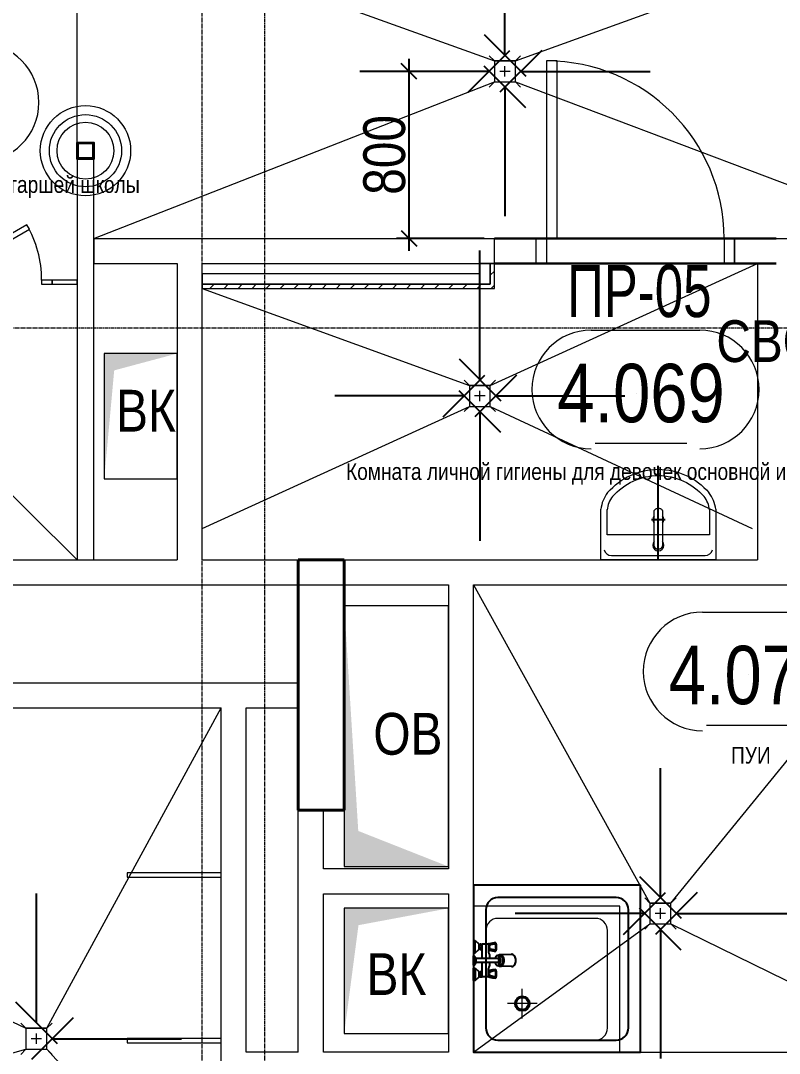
# Model space of a CAD drawing. Header units: millimetres. Extents: x -65509 to 912790, y 446 to 713294.
# Drawn here: x 487430 to 491066, y 521408 to 526356 of the extents above; entities that cross this region are included whole.
import ezdxf
from ezdxf.enums import TextEntityAlignment as Align

# ---------------------------------------------------------------- set-up
doc = ezdxf.new("R2010")
doc.units = ezdxf.units.MM
doc.linetypes.add('CENTER2', pattern=[28.575, 19.05, -3.175, 3.175, -3.175])
doc.linetypes.add('HIDDEN2', pattern=[4.7625, 3.175, -1.5875])
doc.layers.get('Defpoints').update_dxf_attribs({"color": 250})
for name, color, linetype, lineweight in [('АИ_Оборудование', 250, 'Continuous', 25), ('АИ_Сантехника', 4, 'Continuous', 0), ('АР_Area', 250, 'Continuous', 5), ('АР_Двери', 5, 'Continuous', 9), ('АР_Колонны', 250, 'Continuous', 30), ('АР_Отверстия', 250, 'Continuous', 9), ('АР_Стены ГКЛ', 250, 'Continuous', 15), ('АР_Стены ЖБ', 250, 'Continuous', 35), ('АР_Стены кирпич', 250, 'Continuous', 20), ('АР_Стены ПЕНОблок', 250, 'Continuous', 20), ('ВК_Шахты', 250, 'Continuous', 9), ('Двери кабины', 250, 'Continuous', 0), ('КМ_Фахверки', 250, 'Continuous', 25), ('РД_Оси_100', 250, 'Continuous', 0), ('РД_Разуклонка к трапам', 124, 'Continuous', 0)]:
    doc.layers.add(name, color=color, linetype=linetype, lineweight=lineweight)
for name, color, linetype, lineweight, plot in [('АР_Делит', 250, 'Continuous', 0, False), ('РД_Проем', 250, 'Continuous', 0, False), ('РД_проем_инж перемыч_подсчет', 250, 'Continuous', 30, False)]:
    doc.layers.add(name, color=color, linetype=linetype, lineweight=lineweight, plot=plot)
doc.layers.add('РД_Перемычка инж проемов', color=250, linetype='Continuous')
doc.styles.add('Arial0', font='arial.ttf')
doc.styles.add('style1', font='ARIALN.TTF')
doc.styles.add('ккк', font='isocpeur.ttf', dxfattribs={"width": 0.85, "oblique": 15})
doc.dimstyles.new('scale_100', dxfattribs={"dimtxt": 250, "dimasz": 125, "dimexe": 60, "dimexo": 100, "dimgap": 30, "dimtad": 1, "dimdec": 0, "dimdsep": 46, "dimtxsty": 'style1', "dimblk": 'OBLIQUE', "dimcen": 150, "dimdle": 60, "dimclrd": 256, "dimclre": 256, "dimclrt": 256, "dimadec": 0, "dimazin": 0, "dimtfac": 1, "dimtdec": 0, "dimtmove": 1, "dimatfit": 3, "dimldrblk": 'OBLIQUE', "dimfxl": 1, "dimtolj": 1, "dimtzin": 0, "dimarcsym": 0})
doc.dimstyles.new('scale_50', dxfattribs={"dimtxt": 150, "dimasz": 75, "dimexe": 60, "dimexo": 100, "dimgap": 15, "dimtad": 1, "dimdec": 0, "dimdsep": 46, "dimtxsty": 'style1', "dimblk": 'OBLIQUE', "dimblk1": 'ARCHTICK', "dimblk2": 'OBLIQUE', "dimcen": 75, "dimdle": 60, "dimclrd": 256, "dimclre": 256, "dimclrt": 256, "dimadec": 0, "dimazin": 0, "dimtfac": 1, "dimtdec": 0, "dimtmove": 1, "dimatfit": 3, "dimldrblk": 'OBLIQUE', "dimfxl": 1, "dimtolj": 1, "dimtzin": 0, "dimarcsym": 0})

# ---------------------------------------------------------------- blocks, each defined once
blk = doc.blocks.new('ПУЭ_смеситель')
for p, q in [((-106.8, 75.7), (-106.8, 52.1)), ((-104.6, 79.7), (-80.6, 74.1)), ((-104.6, 48.1), (-80.6, 53.7)), ((-73.2, 76.1), (-73.2, 51.7)), ((-72, 76.1), (-73.2, 76.1)), ((-73.2, 51.7), (-72, 51.7)), ((-72, 76.1), (-72, 39.1)), ((-69.8, 78.9), (-40.8, 78.9)), ((-36.8, 79.1), (-38.8, 76.5)), ((-38.8, 10), (-38.8, 76.9)), ((-38.8, 73.9), (-36.8, 71.7)), ((-36.8, 71.7), (-38.8, 68.9)), ((-36.8, 60.1), (-38.8, 62.9)), ((-38.8, 57.9), (-36.8, 60.1)), ((-36.8, 52.7), (-38.8, 55.3)), ((-30.6, 79.1), (-36.8, 79.1)), ((-36.8, 71.7), (-30.6, 71.7)), ((-36.8, 60.1), (-30.6, 60.1)), ((-30.6, 52.7), (-36.8, 52.7)), ((-28.4, 76.5), (-30.6, 79.1)), ((-30.6, 71.7), (-28.4, 73.9)), ((-30.6, 71.7), (-28.4, 68.9)), ((-30.6, 60.1), (-28.4, 62.9)), ((-30.6, 60.1), (-28.4, 57.9)), ((-28.4, 55.3), (-30.6, 52.7)), ((-28.4, 55.3), (-28.4, 76.5)), ((-24.2, 76.5), (-28.4, 76.5)), ((-24.2, 55.3), (-28.4, 55.3)), ((-7.4, 95.1), (-24.2, 79.5)), ((-24.2, 52.3), (-24.2, 79.5)), ((-7.4, 36.7), (-24.2, 52.3)), ((-7.4, 36.7), (-7.4, 95.1)), ((-7.4, 95.1), (0, 95.1)), ((0, 95.1), (0, 36.7)), ((-182.5, 29.4), (-128.2, 26.9)), ((-114, 23.4), (-128, 23.4)), ((-114.7, 10), (-10, 10)), ((-76.1, 10), (-76.1, 26.7)), ((-3, 22), (-10, 12.5)), ((-10, -12.5), (-10, 12.5)), ((0, 36.7), (-7.4, 36.7)), ((-3, -22), (-3, 22)), ((0, 22), (-3, 22)), ((0, 22), (0, -22)), ((-182.5, -29.4), (-128.2, -27.1)), ((-114, -23.4), (-128, -23.4)), ((-114.7, -10), (-10, -10)), ((-104.6, -48.7), (-80.6, -54.3)), ((-76.1, -27.2), (-76.1, -10)), ((-72, -76.7), (-72, -39.7)), ((-38.8, -76.5), (-38.8, -10)), ((-7.4, -36.7), (-24.2, -52.3)), ((-3, -22), (-10, -12.5)), ((0, -36.7), (-7.4, -36.7)), ((-7.4, -36.7), (-7.4, -95.1)), ((0, -22), (-3, -22)), ((0, -95.1), (0, -36.7)), ((-106.8, -52.7), (-106.8, -76.3)), ((-104.6, -80.3), (-80.6, -74.7)), ((-73.2, -52.3), (-72, -52.3)), ((-73.2, -76.7), (-73.2, -52.3)), ((-72, -76.7), (-73.2, -76.7)), ((-40.8, -79.5), (-69.8, -79.5)), ((-38.8, -76.5), (-40.8, -79.5)), ((-36.8, -52.7), (-38.8, -55.3)), ((-38.8, -57.9), (-36.8, -60.1)), ((-36.8, -60.1), (-38.8, -62.9)), ((-36.8, -71.7), (-38.8, -68.9)), ((-38.8, -73.9), (-36.8, -71.7)), ((-36.8, -79.1), (-38.8, -76.5)), ((-30.6, -52.7), (-36.8, -52.7)), ((-36.8, -60.1), (-30.6, -60.1)), ((-36.8, -71.7), (-30.6, -71.7)), ((-30.6, -79.1), (-36.8, -79.1)), ((-28.4, -55.3), (-30.6, -52.7)), ((-30.6, -60.1), (-28.4, -57.9)), ((-30.6, -60.1), (-28.4, -62.9)), ((-30.6, -71.7), (-28.4, -68.9)), ((-30.6, -71.7), (-28.4, -73.9)), ((-28.4, -76.5), (-30.6, -79.1)), ((-24.2, -55.3), (-28.4, -55.3)), ((-28.4, -76.5), (-28.4, -55.3)), ((-24.2, -76.5), (-28.4, -76.5)), ((-24.2, -79.5), (-24.2, -52.3)), ((-7.4, -95.1), (-24.2, -79.5)), ((0, -95.1), (-7.4, -95.1))]:
    blk.add_line(p, q)
for centre, radius, start, end in [((-53.2, 62.6), 57, 157.8225, 178.6863), ((-53.2, 65.2), 57, 181.3137, 202.1775), ((-102.1, 75.7), 4.74, 122.3784, 180), ((-102.1, 52.1), 4.74, 180, 237.6216), ((-98.9, 84), 7.1, 178.6863, 216.614), ((-121.6, -121.7), 206.4, 77.1247, 85.6663), ((-98.5, 173.6), 94, 266.2802, 279.9331), ((-85.6, 64.5), 10.8, 356.7185, 62.529), ((-85.6, 63.3), 10.8, 297.471, 3.2815), ((-77.4, 75.7), 4.17, 5.2861, 65.1491), ((-77.4, 52.1), 4.17, 294.8509, 354.7139), ((-69.8, 76.7), 2.26, 90, 193.6855), ((-40.8, 76.9), 2, 0, 90), ((-159.3, 0), 43.2, 164.278, 195.722), ((-170.7, 3.2), 31.3, 145.7998, 164.278), ((-178, 8.1), 22.6, 121.362, 145.7998), ((-182.5, 15.6), 13.9, 87.3458, 121.362), ((-106.7, -0.1), 39.8, 164.3589, 195.6411), ((-117.3, 2.9), 28.8, 145.9442, 164.3589), ((-124, 7.4), 20.7, 121.5003, 145.9442), ((-96.7, 0), 43.8, 167.5382, 192.4618), ((-112.2, 3.4), 27.9, 151.9188, 167.5382), ((-122, 8.6), 16.9, 127.8246, 151.9188), ((-128.2, 14.3), 12.6, 58.4997, 121.5003), ((-128, 16.4), 7, 90, 127.8246), ((-85.2, 0), 43.8, 167.5382, 192.4618), ((-100.7, 3.4), 27.9, 151.9188, 167.5382), ((-82.7, 0), 43.8, 167.5382, 192.4618), ((-98.2, 3.4), 27.9, 151.9188, 167.5382), ((-110.5, 8.6), 16.9, 127.8246, 151.9188), ((-107.9, 8.6), 16.9, 127.8246, 151.9188), ((-108.3, 0), 13.7, 163.2847, 196.7153), ((-132.5, 7.4), 20.7, 50.6316, 58.4997), ((-111.4, 1), 10.4, 144.0579, 163.2847), ((-116.5, 16.4), 7, 90, 127.8246), ((-113.5, 2.4), 7.92, 119.7406, 144.0579), ((-114, 16.4), 7, 52.1754, 127.8246), ((-114.7, 4.7), 5.33, 90, 119.7406), ((-120.1, 8.6), 16.9, 28.0812, 52.1754), ((-121.6, 249.6), 206.4, 274.3337, 282.8753), ((-98.9, 43.9), 7.1, 143.386, 181.3137), ((-129.8, 3.4), 27.9, 13.627, 28.0812), ((-98.5, -45.7), 94, 80.0669, 93.7198), ((-92.9, 39.1), 20.9, 323.496, 0), ((-170.7, -3.2), 31.3, 195.722, 214.2002), ((-178, -8.1), 22.6, 214.2002, 238.638), ((-182.5, -15.6), 13.9, 238.638, 270), ((-182.5, -15.6), 13.9, 270, 274.9774), ((-117.3, -3), 28.8, 195.6411, 214.0558), ((-124, -7.6), 20.7, 214.0558, 238.4997), ((-112.2, -3.4), 27.9, 192.4618, 208.0812), ((-122, -8.6), 16.9, 208.0812, 232.1754), ((-128.2, -14.5), 12.6, 238.4997, 301.5004), ((-128, -16.4), 7, 232.1754, 270), ((-100.7, -3.4), 27.9, 192.4618, 208.0812), ((-98.2, -3.4), 27.9, 192.4618, 208.0812), ((-110.5, -8.6), 16.9, 208.0812, 232.1754), ((-107.9, -8.6), 16.9, 208.0812, 232.1754), ((-132.5, -7.6), 20.7, 301.5003, 309.985), ((-111.4, -1), 10.4, 196.7153, 215.9421), ((-116.5, -16.4), 7, 232.1754, 270), ((-113.5, -2.4), 7.92, 215.9421, 240.2594), ((-114, -16.4), 7, 232.1754, 307.8246), ((-114.7, -4.7), 5.33, 240.2594, 270), ((-53.2, -65.8), 57, 157.8225, 178.6863), ((-120.1, -8.6), 16.9, 307.8246, 331.9188), ((-102.1, -52.7), 4.74, 122.3784, 180), ((-98.9, -44.4), 7.1, 178.6863, 216.614), ((-121.6, -250.1), 206.4, 77.1247, 85.6663), ((-129.8, -3.4), 27.9, 331.9188, 346.373), ((-98.5, 45.2), 94, 266.2802, 279.9331), ((-92.9, -39.7), 20.9, 0, 36.504), ((-77.4, -52.7), 4.17, 5.2861, 65.1491), ((-53.2, -63.2), 57, 181.3137, 202.1775), ((-102.1, -76.3), 4.74, 180, 237.6216), ((-121.6, 121.2), 206.4, 274.3337, 282.8753), ((-98.9, -84.5), 7.1, 143.386, 181.3137), ((-98.5, -174.1), 94, 80.0669, 93.7198), ((-85.6, -63.9), 10.8, 356.7185, 62.529), ((-85.6, -65.1), 10.8, 297.471, 3.2815), ((-77.4, -76.3), 4.17, 294.8509, 354.7139), ((-69.8, -77.2), 2.26, 166.3145, 270)]:
    blk.add_arc(centre, radius, start, end)
blk = doc.blocks.new('Поддон 600х600')
at = {"lineweight": 0}
for p, q in [((200, -260.9), (200, -139.1)), ((139.1, -200), (260.9, -200))]:
    blk.add_line(p, q, dxfattribs=at)
blk.add_lwpolyline([(600, -600), (600, 0), (0, 0), (0, -600)], close=True)
blk.add_lwpolyline([(550, -500), (550, -100, 0.414214), (500, -50), (100, -50, 0.414214), (50, -100), (50, -500, 0.414214), (100, -550), (500, -550, 0.414214)], format="xyb", close=True)
for radius in [30, 25]:
    blk.add_circle((200, -200), radius)
blk = doc.blocks.new('Раковина 550х435')
for points in [[(-241.8, 275), (0, 275), (0, -275), (-241.8, -275)], [(0, -275), (0, 275)], [(-240.2, 245), (-120, 245), (-120, -245), (-240.2, -245)], [(-20, -224.7), (-20, 224.7)]]:
    blk.add_lwpolyline(points)
for points in [[(-321.9, -242.7, -0.459952), (-321.9, 242.7)], [(-302.8, -219.5, -0.458637), (-302.8, 219.5)]]:
    blk.add_lwpolyline(points, format="xyb")
for centre, radius, start, end in [((-226.7, 122.1), 153.6, 95.6219, 128.2668), ((-59.6, 221.7), 39.7, 4.3521, 73.119), ((-226.7, 122.1), 123.6, 95.6219, 128.2668), ((-193, 0), 27, 47.7946, 132.2054), ((-70, 0), 27, 227.7946, 132.2054), ((-193, 0), 27, 227.7946, 312.2054), ((-226.7, -122.1), 153.6, 231.7332, 264.3781), ((-226.7, -122.1), 123.6, 231.7332, 264.3781), ((-59.6, -221.7), 39.7, 286.881, 355.6479)]:
    blk.add_arc(centre, radius, start, end)
blk.add_open_spline([(-232.3, 20), (-233.1, 20), (-233.9, 19.9), (-235.6, 19.6), (-236.4, 19.3), (-238, 18.6), (-238.8, 18.1), (-240.7, 16.8), (-241.7, 15.7), (-243.6, 13.4), (-244.4, 12.2), (-245.6, 9.4), (-246.1, 8), (-246.9, 5.2), (-247.1, 3.7), (-247.3, 1.6), (-247.3, 0.8), (-247.3, -0.6), (-247.3, -1.3), (-247.2, -2.7), (-247.1, -3.5), (-246.7, -5.9), (-246.3, -7.7), (-244.9, -11.1), (-244.1, -12.7), (-242.2, -15.3), (-241.2, -16.3), (-238.9, -18.1), (-237.7, -18.8), (-235.4, -19.6), (-234.4, -19.9), (-233.2, -20), (-233, -20), (-232.8, -20), (-232.7, -20), (-232.6, -20), (-232.5, -20), (-232.3, -20), (-232.3, -20), (-232.3, -20), (-232.3, -20), (-232.2, -20), (-232.2, -20), (-232.1, -20), (-232.1, -20), (-232, -20), (-231.9, -20), (-231.6, -20), (-231.4, -20), (-230.9, -20), (-230.6, -20), (-229.5, -20), (-228.8, -20), (-226.7, -20), (-225.2, -20), (-220.8, -20), (-217.9, -20), (-208.7, -20), (-202.4, -20), (-182.7, -20), (-168.5, -20), (-150.2, -20), (-147, -20), (-137.3, -20), (-130.6, -20), (-110.2, -20), (-95.8, -20), (-77.8, -20), (-74.7, -20), (-71.5, -20), (-71.2, -20), (-70.9, -20), (-70.8, -20), (-70.5, -20), (-70.4, -20), (-70.3, -20), (-70.2, -20), (-70.1, -20), (-70.1, -20), (-70, -20), (-70, -20), (-70, -20), (-70, -20), (-70, -20), (-70, -20), (-69.9, -20), (-69.9, -20), (-69.9, -20), (-69.8, -20), (-69.7, -20), (-69.7, -20), (-69.5, -20), (-69.3, -20), (-68.9, -20), (-68.6, -20), (-67.8, -19.9), (-67.2, -19.8), (-65.5, -19.5), (-64.3, -19.2), (-62, -18.4), (-60.9, -17.9), (-58.7, -16.6), (-57.7, -15.8), (-55.8, -14.1), (-54.9, -13.2), (-53.4, -11.2), (-52.7, -10.1), (-51.6, -7.9), (-51.1, -6.7), (-50.5, -4.4), (-50.2, -3.3), (-50, -1.5), (-50, -0.9), (-50, 0.1), (-50, 0.4), (-50, 1.2), (-50.1, 1.6), (-50.2, 2.7), (-50.3, 3.5), (-50.8, 5.7), (-51.3, 7.2), (-52.6, 10.1), (-53.5, 11.4), (-55.6, 13.9), (-56.8, 15.1), (-59.4, 17), (-60.8, 17.8), (-63.7, 19), (-65.2, 19.5), (-66.9, 19.8), (-67.1, 19.8), (-67.8, 19.9), (-68.3, 19.9), (-68.9, 20), (-69, 20), (-69.3, 20), (-69.5, 20), (-69.8, 20), (-69.9, 20), (-70, 20), (-70, 20), (-70, 20), (-70, 20), (-70.1, 20), (-70.1, 20), (-70.1, 20), (-70.2, 20), (-70.3, 20), (-70.4, 20), (-70.7, 20), (-70.8, 20), (-71.3, 20), (-71.7, 20), (-72.7, 20), (-73.4, 20), (-75.4, 20), (-76.7, 20), (-80.7, 20), (-83.4, 20), (-91.3, 20), (-96.4, 20), (-111.7, 20), (-121.5, 20), (-149.9, 20), (-167.5, 20), (-201.6, 20), (-217.8, 20), (-232.3, 20)], degree=3, knots=[0, 0, 0, 0, 0.153365, 0.153365, 0.30673, 0.30673, 0.460095, 0.460095, 0.703256, 0.703256, 0.946417, 0.946417, 1.189578, 1.189578, 1.432739, 1.432739, 1.565545, 1.565545, 1.691125, 1.691125, 1.816705, 1.816705, 2.111192, 2.111192, 2.405679, 2.405679, 2.645118, 2.645118, 2.884557, 2.884557, 3.077844, 3.077844, 3.107789, 3.107789, 3.118001, 3.118001, 3.138423, 3.138423, 3.141442, 3.141442, 3.141976, 3.141976, 3.142511, 3.142511, 3.143579, 3.143579, 3.145716, 3.145716, 3.14999, 3.14999, 3.158538, 3.158538, 3.175635, 3.175635, 3.209827, 3.209827, 3.278213, 3.278213, 3.414983, 3.414983, 3.688524, 3.688524, 3.745517, 3.745517, 3.859502, 3.859502, 4.087472, 4.087472, 4.133346, 4.133346, 4.136438, 4.136438, 4.138418, 4.138418, 4.140015, 4.140015, 4.140937, 4.140937, 4.141313, 4.141313, 4.141684, 4.141684, 4.142394, 4.142394, 4.143815, 4.143815, 4.146658, 4.146658, 4.152342, 4.152342, 4.163711, 4.163711, 4.186448, 4.186448, 4.231923, 4.231923, 4.322872, 4.322872, 4.504772, 4.504772, 4.686671, 4.686671, 4.86857, 4.86857, 5.05047, 5.05047, 5.232369, 5.232369, 5.414268, 5.414268, 5.596168, 5.596168, 5.695139, 5.695139, 5.756437, 5.756437, 5.817734, 5.817734, 5.940329, 5.940329, 6.172478, 6.172478, 6.404627, 6.404627, 6.636776, 6.636776, 6.868925, 6.868925, 7.101074, 7.101074, 7.139346, 7.139346, 7.215891, 7.215891, 7.233819, 7.233819, 7.269676, 7.269676, 7.283061, 7.283061, 7.283218, 7.283218, 7.283375, 7.283375, 7.28369, 7.28369, 7.28432, 7.28432, 7.285579, 7.285579, 7.288098, 7.288098, 7.293136, 7.293136, 7.303211, 7.303211, 7.323361, 7.323361, 7.363661, 7.363661, 7.444261, 7.444261, 7.605462, 7.605462, 7.927863, 7.927863, 8.283185, 8.283185, 8.283185, 8.283185])
at = {"layer": 'Defpoints'}
blk.add_line((-193, -32.4), (-193, 32.4), dxfattribs=at)
blk.add_lwpolyline([(0, 0), (-450, 0)], dxfattribs=at)
blk = doc.blocks.new('otv')
at = {"linetype": 'Continuous'}
blk.add_lwpolyline([(0, -1), (0, 0), (1, 0), (1, -1)], close=True, dxfattribs=at)
blk.add_solid([(0, -1), (0, 0), (0.1346, -0.1366), (1, 0)], dxfattribs=at)
blk = doc.blocks.new('Ф_блок 80')
at = {"layer": 'АР_Делит', "color": 1}
for radius in [216.3, 173, 136.2]:
    blk.add_circle((40, -40), radius, dxfattribs=at)
at = {"layer": 'КМ_Фахверки'}
blk.add_lwpolyline([(0, 0), (80, 0), (80, -80), (0, -80)], close=True, dxfattribs=at)
at = {"layer": 'КМ_Фахверки', "lineweight": 5}
blk.add_lwpolyline([(6, -6), (74, -6), (74, -74), (6, -74)], close=True, dxfattribs=at)
blk = doc.blocks.new('_Oblique')
at = {"color": 0, "linetype": 'ByBlock', "lineweight": -2}
blk.add_line((-0.5, -0.5), (0.5, 0.5), dxfattribs=at)
blk = doc.blocks.new('A$Cd7e03b91')
at = {"layer": 'РД_Разуклонка к трапам', "lineweight": 0}
for p, q in [((-100, 100), (-150, 150)), ((100, 100), (150, 150)), ((-50, 0), (50, 0)), ((0, -50), (0, 50)), ((-100, -100), (-150, -150)), ((100, -100), (150, -150))]:
    blk.add_line(p, q, dxfattribs=at)
blk.add_lwpolyline([(-100, 100), (100, 100), (100, -100), (-100, -100), (-100, 100)], dxfattribs=at)
blk.add_lwpolyline([(-100, 100), (100, 100), (100, -100), (-100, -100), (-100, 100)], dxfattribs=at)
blk = doc.blocks.new('СОШ_2200_АР_ОСИ_М100_28.05.24')
at = {"layer": 'РД_Оси_100', "linetype": 'CENTER2'}
blk.add_line((119910, 18600), (94200, 18600), dxfattribs=at)
for points in [[(98700, -6194.98), (98700, 139538.679), (98550, 139938.679)], [(99000, -6195.83), (99000, 139538.679), (99150, 139938.679)]]:
    blk.add_lwpolyline(points, dxfattribs=at)
blk = doc.blocks.new('800х800')
at = {"lineweight": 0}
for p, q in [((-233.3, -162.3), (-233.3, -304.4)), ((-304.4, -233.3), (-162.3, -233.3))]:
    blk.add_line(p, q, dxfattribs=at)
blk.add_lwpolyline([(-800, -800), (0, -800), (0, 0), (-800, 0)], close=True)
blk.add_lwpolyline([(-683.3, -741.7), (-116.7, -741.7, 0.414214), (-58.3, -683.3), (-58.3, -116.7, 0.414214), (-116.7, -58.3), (-683.3, -58.3, 0.414214), (-741.7, -116.7), (-741.7, -683.3, 0.414214)], format="xyb", close=True)
for radius in [35, 29.2]:
    blk.add_circle((-233.3, -233.3), radius)
blk = doc.blocks.new('*D833')
at = {"layer": 'Defpoints', "color": 0, "lineweight": 25, "ltscale": 2, "transparency": 16777216}
for p in [(489750.9, 526593.3), (487700.9, 526328.3), (489750.9, 526216.7)]:
    blk.add_point(p, dxfattribs=at)
at = {"layer": 'РД_Разуклонка к трапам', "lineweight": -2, "ltscale": 2, "transparency": 16777216}
for p, q in [((487700.9, 526428.3), (487700.9, 526653.3)), ((489750.9, 526316.7), (489750.9, 526653.3)), ((487640.9, 526593.3), (489810.9, 526593.3))]:
    blk.add_line(p, q, dxfattribs=at)
at = {"layer": 'РД_Разуклонка к трапам', "lineweight": -2, "ltscale": 2, "transparency": 16777216, "xscale": 75, "yscale": 75, "zscale": 75, "rotation": 180}
blk.add_blockref('_Oblique', (487700.9, 526593.3), dxfattribs=at)
at = {"layer": 'РД_Разуклонка к трапам', "lineweight": -2, "ltscale": 2, "transparency": 16777216, "xscale": 75, "yscale": 75, "zscale": 75}
blk.add_blockref('_Oblique', (489750.9, 526593.3), dxfattribs=at)
at = {"layer": 'РД_Разуклонка к трапам', "ltscale": 2, "transparency": 16777216, "insert": (488725.9, 526710.4), "char_height": 200, "attachment_point": 5, "style": 'style1'}
blk.add_mtext('\\A1;2050', dxfattribs=at)
blk = doc.blocks.new('_ArchTick')
at = {"color": 0, "linetype": 'ByBlock', "const_width": 0.15}
blk.add_lwpolyline([(-0.5, -0.5), (0.5, 0.5)], dxfattribs=at)
blk = doc.blocks.new('*D834')
at = {"layer": 'Defpoints', "color": 0, "lineweight": 25, "ltscale": 2, "transparency": 16777216}
for p in [(489750.9, 526113.3), (489290.9, 525313.3), (489750.9, 525313.3)]:
    blk.add_point(p, dxfattribs=at)
at = {"layer": 'РД_Разуклонка к трапам', "lineweight": -2, "ltscale": 2, "transparency": 16777216}
for p, q in [((489290.9, 526173.3), (489290.9, 525253.3)), ((489650.9, 526113.3), (489230.9, 526113.3)), ((489650.9, 525313.3), (489230.9, 525313.3))]:
    blk.add_line(p, q, dxfattribs=at)
at = {"layer": 'РД_Разуклонка к трапам', "lineweight": -2, "ltscale": 2, "transparency": 16777216, "xscale": 75, "yscale": 75, "zscale": 75}
for p, rotation in [((489290.9, 526113.3), 90), ((489290.9, 525313.3), 270)]:
    blk.add_blockref('_Oblique', p, dxfattribs=dict(at, rotation=rotation))
at = {"layer": 'РД_Разуклонка к трапам', "ltscale": 2, "transparency": 16777216, "insert": (489173.8, 525713.3), "char_height": 200, "attachment_point": 5, "rotation": 90, "style": 'style1'}
blk.add_mtext('\\A1;800', dxfattribs=at)
blk = doc.blocks.new('MOK-МаркаПом_овал_ареал')
for p, q in [((-2.986, 3.764), (3.522, 3.764)), ((-2.75, -3), (2.75, -3))]:
    blk.add_line(p, q)
for centre, radius, start, end in [((-2.986, 0.215), 3.55, 90, 270), ((3.522, 0.215), 3.55, 270, 90), ((-7.411, 0), 7.161, 0, 0.00095)]:
    blk.add_arc(centre, radius, start, end)
at = {"color": 0, "style": 'style1'}
blk.add_attdef('АР-ПОМЕЩЕНИЕ:НОМЕР', text='', height=3, dxfattribs=at).set_placement((0.261, 0), align=Align.MIDDLE)
blk = doc.blocks.new('MOK-МаркаПеремычки')
at = {"color": 0, "style": 'ккк', "oblique": 15, "width": 0.85}
blk.add_attdef('АР-ПРОЕМ:ПЕРЕМЫЧКА', text='', height=2.5, dxfattribs=at).set_placement((0, 0), align=Align.MIDDLE)

msp = doc.modelspace()

# ---------------------------------------------------------------- hatches: boundary and pattern name
at = {"layer": 'АР_Стены ГКЛ', "linetype": 'Continuous', "lineweight": 0}
h = msp.add_hatch(dxfattribs=at)
h.set_pattern_fill('ANSI31', color=256, scale=15, angle=-360, style=0)
h.set_pattern_definition([(45, (389600.88, 506283.32), (-33.67596, 33.67596), [])])
h.paths.add_polyline_path([(489700.882, 525193.318), (489680.882, 525193.318), (489680.882, 525093.318), (489700.882, 525073.318)], flags=0)
h = msp.add_hatch(dxfattribs=at)
h.set_pattern_fill('ANSI31', color=256, scale=15, style=0)
h.set_pattern_definition([(45, (389600.88, 506283.32), (-33.67596, 33.67596), [])])
h.paths.add_polyline_path([(489700.882, 525073.318), (489680.882, 525093.318), (488300.882, 525093.318), (488300.882, 525073.318)], flags=0)

# ---------------------------------------------------------------- linework, layer by layer
at = {"layer": 'АР_Двери', "linetype": 'Continuous', "lineweight": 9}
for points in [[(489950.882, 525313.318), (490000.882, 525313.318), (490000.882, 526163.318), (489950.882, 526163.318)], [(489950.882, 525193.318), (489900.882, 525193.318), (489900.882, 525313.318), (489950.882, 525313.318)], [(490800.882, 525193.318), (490850.882, 525193.318), (490850.882, 525313.318), (490800.882, 525313.318)]]:
    msp.add_lwpolyline(points, close=True, dxfattribs=at)
msp.add_arc((489950.882, 525313.318), 850, 360, 90, dxfattribs=at)
at = {"layer": 'АР_Колонны', "linetype": 'HIDDEN2', "lineweight": 25}
for p, q in [((488760.882, 523773.318), (488980.882, 523773.318)), ((488760.882, 522573.318), (488760.882, 523773.318)), ((488980.882, 523773.318), (488980.882, 522573.318)), ((488980.882, 522573.318), (488760.882, 522573.318))]:
    msp.add_line(p, q, dxfattribs=at)
at = {"layer": 'АР_Колонны', "linetype": 'Continuous', "lineweight": 35}
for p, q in [((488980.882, 523773.318), (488760.882, 523773.318)), ((488760.882, 523773.318), (488760.882, 522573.318)), ((488980.882, 522573.318), (488980.882, 523773.318)), ((488760.882, 522573.318), (488980.882, 522573.318))]:
    msp.add_line(p, q, dxfattribs=at)
at = {"layer": 'АР_Стены ГКЛ', "linetype": 'Continuous', "lineweight": 5}
for p, q in [((489680.882, 525193.318), (489630.882, 525193.318)), ((489630.882, 525193.318), (489630.882, 525143.318)), ((489680.882, 525093.318), (489680.882, 525193.318)), ((489700.882, 525193.318), (489680.882, 525193.318)), ((489680.882, 525193.318), (489680.882, 525093.318)), ((489700.882, 525073.318), (489700.882, 525193.318)), ((489630.882, 525143.318), (488300.882, 525143.318)), ((488300.882, 525143.318), (488300.882, 525093.318)), ((488300.882, 525093.318), (489680.882, 525093.318)), ((489680.882, 525093.318), (488300.882, 525093.318)), ((488300.882, 525093.318), (488300.882, 525073.318)), ((488300.882, 525073.318), (489700.882, 525073.318))]:
    msp.add_line(p, q, dxfattribs=at)
at = {"layer": 'АР_Стены ГКЛ', "linetype": 'Continuous', "lineweight": 15}
for p, q in [((487700.882, 525113.318), (487580.882, 525113.318)), ((487580.882, 525113.318), (487580.882, 525093.318)), ((487580.882, 525093.318), (487700.882, 525093.318)), ((487700.882, 525093.318), (487700.882, 525113.318)), ((487940.882, 522273.294), (487940.882, 522253.294)), ((488390.882, 522273.294), (487940.882, 522273.294)), ((488390.882, 522253.294), (488390.882, 522273.294)), ((487940.882, 522253.294), (488390.882, 522253.294)), ((488390.882, 521479.245), (487940.882, 521479.245)), ((487940.882, 521479.245), (487940.882, 521459.245)), ((488390.882, 521459.245), (488390.882, 521479.245)), ((487940.882, 521459.245), (488390.882, 521459.245))]:
    msp.add_line(p, q, dxfattribs=at)
at = {"layer": 'АР_Стены ЖБ', "linetype": 'Continuous', "lineweight": 40}
for p, q in [((488980.882, 523773.318), (488760.882, 523773.318)), ((488760.882, 523773.318), (488760.882, 522573.318)), ((488980.882, 522573.318), (488980.882, 523773.318)), ((488760.882, 522573.318), (488980.882, 522573.318))]:
    msp.add_line(p, q, dxfattribs=at)
at = {"layer": 'АР_Стены кирпич', "linetype": 'Continuous', "lineweight": 20}
for p, q in [((487780.882, 525313.318), (489900.882, 525313.318)), ((487780.882, 525313.318), (487780.882, 525193.318)), ((489900.882, 525193.318), (489900.882, 525313.318)), ((490850.882, 525313.318), (491800.882, 525313.318)), ((490850.882, 525313.318), (490850.882, 525193.318)), ((487780.882, 525193.318), (488180.882, 525193.318)), ((488180.882, 525193.318), (488180.882, 523773.318)), ((488300.882, 523773.318), (488300.882, 525193.318)), ((488300.882, 525193.318), (489900.882, 525193.318)), ((490850.882, 525193.318), (490960.882, 525193.318)), ((490960.882, 525193.318), (490960.882, 523773.318)), ((484200.882, 523773.318), (488180.882, 523773.318)), ((488300.882, 523773.318), (490960.882, 523773.318)), ((486800.369, 523653.318), (489480.882, 523653.318)), ((489480.882, 523653.318), (489480.882, 522293.315)), ((489600.882, 523653.318), (491790.882, 523653.318)), ((489600.882, 521413.503), (489600.882, 523653.318)), ((486800.369, 523183.318), (488760.882, 523183.318)), ((488760.882, 523063.318), (488760.882, 523183.318)), ((484200.882, 523063.318), (488390.883, 523063.318)), ((488390.881, 518093.318), (488390.883, 523063.318)), ((488510.882, 521413.503), (488510.883, 523063.318)), ((488510.883, 523063.318), (488760.882, 523063.318)), ((488760.881, 521413.503), (488760.882, 522573.318)), ((488880.882, 522573.318), (488760.882, 522573.318)), ((488880.882, 522293.315), (488880.882, 522573.318)), ((489480.882, 522293.315), (488880.882, 522293.315)), ((488880.881, 521413.503), (488880.881, 522173.315)), ((488880.881, 522173.315), (489480.882, 522173.315)), ((489480.882, 522173.315), (489480.882, 521413.503)), ((488760.881, 521413.503), (488510.882, 521413.503)), ((489480.882, 521413.503), (488880.881, 521413.503)), ((489600.882, 521413.503), (491800.882, 521413.503))]:
    msp.add_line(p, q, dxfattribs=at)
at = {"layer": 'АР_Стены кирпич', "linetype": 'Continuous', "lineweight": 0}
msp.add_line((489700.882, 525193.318), (489700.882, 525313.318), dxfattribs=at)
at = {"layer": 'АР_Стены ПЕНОблок', "linetype": 'Continuous', "lineweight": 20}
for p, q in [((487780.882, 525773.318), (487700.882, 525773.318)), ((487700.882, 525773.318), (487700.882, 523773.318)), ((487780.882, 523773.318), (487780.882, 525773.318)), ((487700.882, 523773.318), (487780.882, 523773.318))]:
    msp.add_line(p, q, dxfattribs=at)
at = {"layer": 'Двери кабины', "linetype": 'Continuous', "lineweight": 0}
for points in [[(487000.882, 525113.318), (487013.382, 525091.668), (487472.375, 525356.668), (487459.875, 525378.318)], [(487530.882, 525093.318), (487580.882, 525093.318), (487580.882, 525113.318), (487530.882, 525113.318)]]:
    msp.add_lwpolyline(points, close=True, dxfattribs=at)
msp.add_arc((487000.882, 525113.318), 530, 0.000001, 30.000001, dxfattribs=at)
at = {"layer": 'РД_Проем', "linetype": 'Continuous', "lineweight": 0}
for p, q in [((490850.882, 525313.318), (489900.882, 525313.318)), ((490850.882, 525193.318), (489900.882, 525193.318))]:
    msp.add_line(p, q, dxfattribs=at)
at = {"layer": 'РД_проем_инж перемыч_подсчет', "linetype": 'Continuous', "lineweight": 30}
for p, q in [((489700.882, 525313.318), (491050.882, 525313.318)), ((489700.882, 525193.318), (491050.882, 525193.318))]:
    msp.add_line(p, q, dxfattribs=at)
at = {"layer": 'РД_Разуклонка к трапам', "ltscale": 2}
for points in [[(487700.882, 525773.318), (487700.882, 526883.318)], [(487700.882, 526883.318), (489700.934, 526163.318), (489800.934, 526163.318), (491790.829, 526883.318)], [(487780.882, 525313.318), (489700.934, 526063.318), (489800.934, 526063.318), (491790.878, 525313.318)], [(484200.882, 523773.318), (485776.657, 525583.318), (485876.657, 525583.318), (487700.882, 523773.318)], [(488300.882, 525073.318), (489580.882, 524608.318), (489680.882, 524608.318), (490960.882, 525193.318)], [(488300.883, 523923.318), (489580.882, 524508.318), (489680.882, 524508.318), (490935.882, 523923.318)], [(489600.882, 523653.318), (490445.882, 522128.445), (490545.882, 522128.445), (491790.882, 523653.318)], [(484220.882, 523063.318), (487455.882, 521528.445), (487555.882, 521528.445), (488390.883, 523063.318)], [(489600.882, 521413.503), (490445.882, 522028.445), (490545.882, 522028.445), (491800.882, 521413.501)], [(484200.882, 520503.318), (487455.882, 521428.445), (487555.882, 521428.445), (488390.882, 520503.318)]]:
    msp.add_lwpolyline(points, dxfattribs=at)

# ---------------------------------------------------------------- block references
at = {"layer": 'АИ_Оборудование', "rotation": 180}
for name, p in [('800х800', (489600.882, 521413.503)), ('ПУЭ_смеситель', (489600.882, 521853.409))]:
    msp.add_blockref(name, p, dxfattribs=at)
at = {"layer": 'АИ_Сантехника', "rotation": 270}
msp.add_blockref('Раковина 550х435', (490485.882, 523773.318), dxfattribs=at)
at = {"layer": 'АР_Area', "linetype": 'Continuous', "lineweight": 5}
ref = msp.add_blockref('MOK-МаркаПом_овал_ареал', (486952.26, 525947.524), dxfattribs=dict(at, xscale=80, yscale=80, zscale=80))
ref.add_attrib('АР-ПОМЕЩЕНИЕ:НОМЕР', '4.068', dxfattribs={"layer": '0', "color": 0, "height": 280, "style": 'style1'}).set_placement((486952.26, 525947.524), align=Align.MIDDLE)
ref.add_attrib('АР-ПОМЕЩЕНИЕ:НАИМЕНОВАНИЕ', 'Санузел для девочек основной и старшей школы', dxfattribs={"layer": 'Defpoints', "color": 2, "height": 80, "style": 'style1'}).set_placement((486944.728, 525562.41), align=Align.MIDDLE)
ref = msp.add_blockref('MOK-МаркаПом_овал_ареал', (490403.004, 524572.318), dxfattribs=dict(at, xscale=80, yscale=80, zscale=80))
ref.add_attrib('АР-ПОМЕЩЕНИЕ:НОМЕР', '4.069', dxfattribs={"layer": '0', "color": 0, "height": 280, "style": 'style1'}).set_placement((490403.004, 524572.318), align=Align.MIDDLE)
ref.add_attrib('АР-ПОМЕЩЕНИЕ:НАИМЕНОВАНИЕ', 'Комната личной гигиены для девочек основной и старшей школы', dxfattribs={"layer": 'Defpoints', "color": 2, "height": 80, "style": 'style1'}).set_placement((490395.472, 524187.204), align=Align.MIDDLE)
ref = msp.add_blockref('MOK-МаркаПом_овал_ареал', (490936.882, 523221.318), dxfattribs=dict(at, xscale=80, yscale=80, zscale=80))
ref.add_attrib('АР-ПОМЕЩЕНИЕ:НОМЕР', '4.070', dxfattribs={"layer": '0', "color": 0, "height": 280, "style": 'style1'}).set_placement((490936.882, 523221.318), align=Align.MIDDLE)
ref.add_attrib('АР-ПОМЕЩЕНИЕ:НАИМЕНОВАНИЕ', 'ПУИ', dxfattribs={"layer": 'Defpoints', "color": 2, "height": 80, "style": 'style1'}).set_placement((490929.35, 522836.204), align=Align.MIDDLE)
at = {"layer": 'АР_Делит', "xscale": 1.166666666666667, "yscale": 1.166666666666667, "zscale": 1.166666666666667, "rotation": 90.00000000000001}
msp.add_blockref('Поддон 600х600', (489600.882, 521413.503), dxfattribs=at)
at = {"layer": 'АР_Отверстия', "xscale": -500, "yscale": 1250, "rotation": 180}
msp.add_blockref('otv', (488980.882, 522303.319), dxfattribs=at)
at = {"layer": 'ВК_Шахты', "xscale": -600, "rotation": 89.99997824680972}
for p, yscale in [((487830.882, 524761.656), 350), ((488980.882, 522103.319), 500)]:
    msp.add_blockref('otv', p, dxfattribs=dict(at, yscale=yscale))
at = {"layer": 'КМ_Фахверки'}
msp.add_blockref('Ф_блок 80', (487700.882, 525773.318), dxfattribs=at)
msp.add_blockref('Ф_блок 80', (487700.882, 525773.318), dxfattribs=at)
at = {"layer": 'РД_Оси_100'}
msp.add_blockref('СОШ_2200_АР_ОСИ_М100_28.05.24', (389600.882, 506283.318), dxfattribs=at)
at = {"layer": 'РД_Перемычка инж проемов', "linetype": 'Continuous', "lineweight": -3}
ref = msp.add_blockref('MOK-МаркаПеремычки', (490394.742, 525061.207, 200), dxfattribs=dict(at, xscale=100, yscale=100, zscale=100))
ref.add_attrib('АР-ПРОЕМ:ПЕРЕМЫЧКА', 'ПР-05', dxfattribs={"layer": '0', "color": 0, "height": 250, "style": 'Arial0', "width": 0.7}).set_placement((490394.742, 525061.207, 200), align=Align.MIDDLE)
at = {"layer": 'РД_Разуклонка к трапам', "ltscale": 2, "xscale": -0.5000000000000002, "yscale": 0.5000000000000002, "zscale": 0.5}
for p in [(489750.934, 526113.318), (489630.882, 524558.318), (490495.882, 522078.445), (487505.882, 521478.445)]:
    msp.add_blockref('A$Cd7e03b91', p, dxfattribs=at)

# ---------------------------------------------------------------- texts
at = {"layer": 'АР_Делит', "insert": (491495.882, 524652.791), "char_height": 200, "width": 437.96847, "attachment_point": 5, "style": 'style1'}
msp.add_mtext('СВОБОДНАЯ\\Pшахта', dxfattribs=at)
at = {"layer": 'АР_Отверстия', "insert": (489285.881, 522938.086), "char_height": 200, "attachment_point": 5, "style": 'style1'}
msp.add_mtext('ОВ', dxfattribs=at)
at = {"layer": 'ВК_Шахты', "char_height": 200, "width": 500.00023, "attachment_point": 5, "style": 'style1'}
for insert in [(488030.882, 524487.654), (489230.882, 521788.086)]:
    msp.add_mtext('ВК', dxfattribs=dict(at, insert=insert))

# ---------------------------------------------------------------- dimensions: what is measured, and where the dimension line sits
at = {"layer": 'РД_Разуклонка к трапам', "ltscale": 2}
dim = msp.add_linear_dim(base=(489750.882, 526593.314), p1=(487700.882, 526328.318), p2=(489750.882, 526216.707), dimstyle='scale_50', override={"dimtxt": 200}, dxfattribs=at)
dim.commit()
dim.dimension.update_dxf_attribs({"geometry": '*D833', "text_midpoint": (488725.882, 526710.429)})
dim = msp.add_linear_dim(base=(489290.893, 525313.318), p1=(489750.934, 526113.318), p2=(489750.934, 525313.318), angle=90, dimstyle='scale_50', override={"dimtxt": 200}, dxfattribs=at)
dim.commit()
dim.dimension.update_dxf_attribs({"geometry": '*D834', "text_midpoint": (489173.779, 525713.318)})

# ---------------------------------------------------------------- leaders
for points in [[(489750.985, 526190.391), (489750.985, 526809.67)], [(489674.901, 526113.318), (489055.623, 526113.318)], [(489826.966, 526113.318), (490446.245, 526113.318)], [(489750.985, 526038.327), (489750.985, 525419.048)], [(489630.934, 524635.391), (489630.934, 525254.67)], [(489554.85, 524558.318), (488935.571, 524558.318)], [(489706.914, 524558.318), (490326.193, 524558.318)], [(489630.934, 524483.327), (489630.934, 523864.048)], [(490495.934, 522155.518), (490495.934, 522774.797)], [(487505.934, 521555.518), (487505.934, 522174.797)], [(490419.85, 522078.445), (489800.571, 522078.445)], [(490571.914, 522078.445), (491191.193, 522078.445)], [(490495.934, 522003.454), (490495.934, 521384.175)], [(487581.914, 521478.445), (488201.193, 521478.445)]]:
    msp.add_leader(points, dimstyle='scale_100', override={"dimasz": 200, "dimgap": 30, "dimtad": 0}, dxfattribs=at)

doc.saveas('drawing.dxf')
